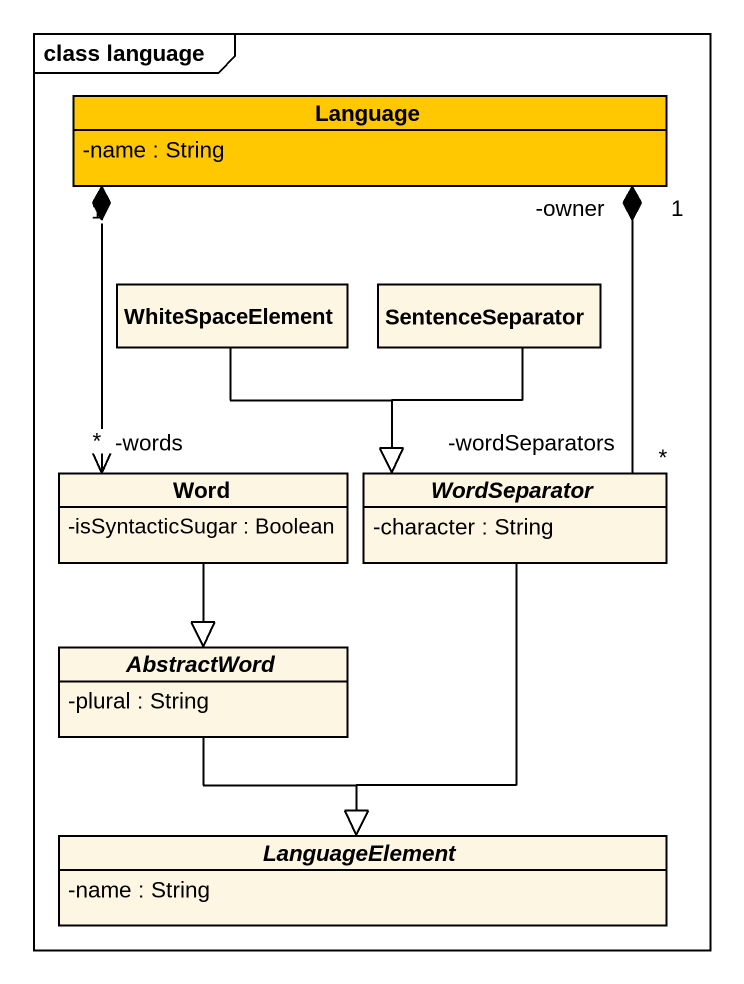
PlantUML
@startuml
mainframe class language
hide circle
hide empty members
skinparam classAttributeIconSize 0
class Language #FFC800 {
  -name : String
}
class WhiteSpaceElement
class SentenceSeparator
class Word {
  -isSyntacticSugar : Boolean
}
abstract class WordSeparator {
  -character : String
}
abstract class AbstractWord {
  -plural : String
}
abstract class LanguageElement {
  -name : String
}
Language "1" *--> "*\n-words" Word
Language "1\n-owner" *-- "*\n-wordSeparators" WordSeparator
WhiteSpaceElement --|> WordSeparator
SentenceSeparator --|> WordSeparator
Word --|> AbstractWord
WordSeparator --|> LanguageElement
AbstractWord --|> LanguageElement
@enduml
